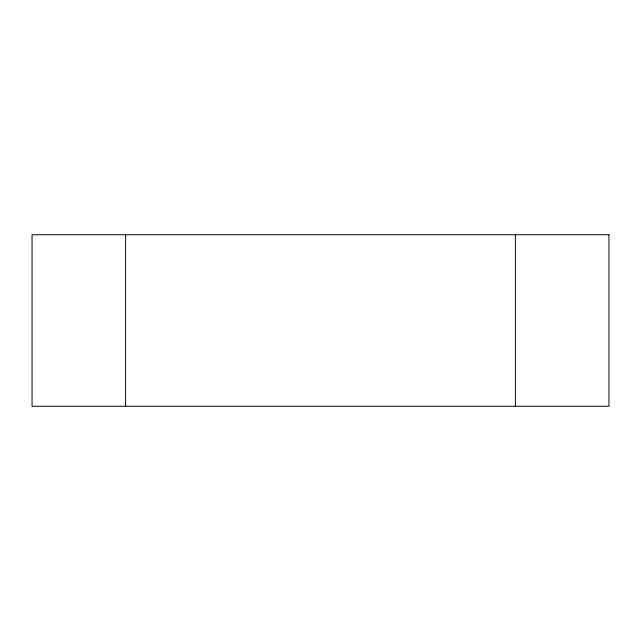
<?xml version="1.0" encoding="UTF-8"?>
<svg xmlns="http://www.w3.org/2000/svg" width="641" height="641" viewBox="0 0 641 641"><rect width="100%" height="100%" fill="white"/><g stroke="black" fill="none" stroke-linecap="round" stroke-linejoin="round"><path stroke-width="0.96" d="M515.396 234.742L515.396 406.258M125.604 234.742L125.604 406.258M608.95 234.742L32.05 234.742L32.05 406.258L608.95 406.258L608.95 234.742"/></g></svg>
